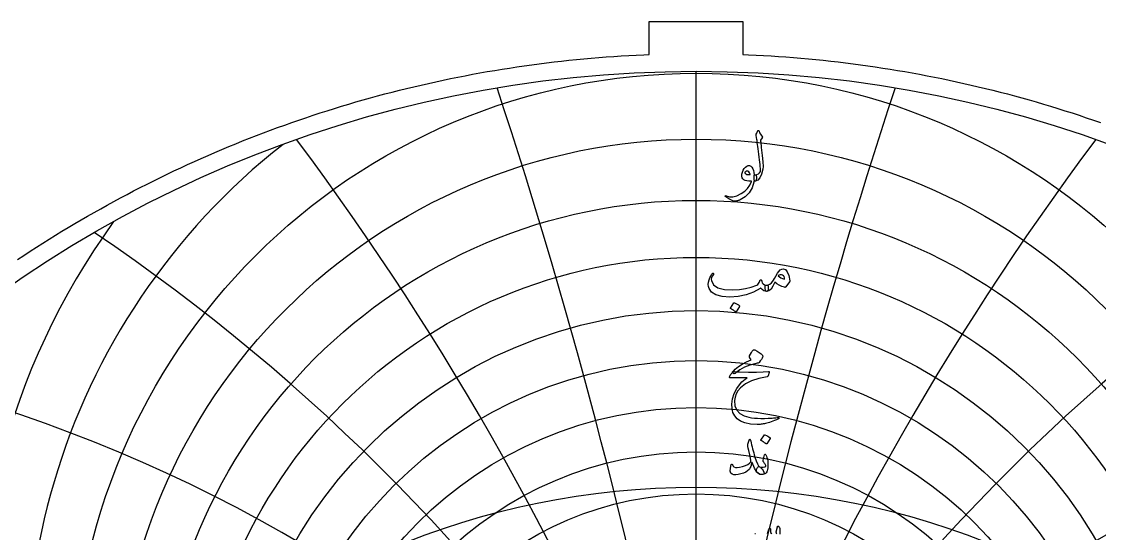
# Model space of a CAD drawing. Header units: millimetres. Extents: x -75 to 75, y -75 to 77.
# Drawn here: x -41.6 to 24.9, y 45.7 to 77.3 of the extents above; entities that cross this region are included whole.
import ezdxf

# ---------------------------------------------------------------- set-up
doc = ezdxf.new("R2010")
doc.units = ezdxf.units.MM
for name, color, linetype in [('CUT_OUTER', 1, 'Continuous'), ('ENGRAVE', 7, 'Continuous'), ('ENGRAVE_FINE', 8, 'Continuous'), ('TEXT', 5, 'Continuous')]:
    doc.layers.add(name, color=color, linetype=linetype)

msp = doc.modelspace()

# ---------------------------------------------------------------- linework, layer by layer
at = {"layer": 'CUT_OUTER'}
msp.add_lwpolyline([(-41.8553, 62.6408), (-41.4701, 62.8965), (-41.0834, 63.1498), (-40.6952, 63.4006), (-40.3054, 63.6492), (-39.9141, 63.8953), (-39.5213, 64.139), (-39.127, 64.3803), (-38.7312, 64.6191), (-38.334, 64.8556), (-37.9353, 65.0896), (-37.5352, 65.3211), (-37.1337, 65.5502), (-36.7308, 65.7768), (-36.3265, 66.0009), (-35.9209, 66.2226), (-35.5139, 66.4417), (-35.1055, 66.6584), (-34.6958, 66.8725), (-34.2849, 67.0842), (-33.8726, 67.2933), (-33.4591, 67.4999), (-33.0443, 67.7039), (-32.6282, 67.9054), (-32.2109, 68.1043), (-31.7924, 68.3007), (-31.3728, 68.4944), (-30.9519, 68.6857), (-30.5299, 68.8743), (-30.1067, 69.0603), (-29.6824, 69.2437), (-29.2569, 69.4246), (-28.8304, 69.6028), (-28.4028, 69.7784), (-27.9741, 69.9513), (-27.5444, 70.1217), (-27.1136, 70.2893), (-26.6818, 70.4544), (-26.249, 70.6168), (-25.8152, 70.7765), (-25.3804, 70.9336), (-24.9447, 71.088), (-24.5081, 71.2397), (-24.0705, 71.3887), (-23.632, 71.5351), (-23.1926, 71.6787), (-22.7524, 71.8197), (-22.3113, 71.9579), (-21.8693, 72.0935), (-21.4266, 72.2263), (-20.983, 72.3564), (-20.5386, 72.4838), (-20.0935, 72.6085), (-19.6476, 72.7304), (-19.2009, 72.8496), (-18.7536, 72.966), (-18.3055, 73.0797), (-17.8568, 73.1907), (-17.4073, 73.2989), (-16.9573, 73.4043), (-16.5065, 73.507), (-16.0552, 73.6069), (-15.6033, 73.704), (-15.1507, 73.7983), (-14.6976, 73.8899), (-14.244, 73.9787), (-13.7898, 74.0647), (-13.3351, 74.1479), (-12.8798, 74.2284), (-12.4241, 74.306), (-11.968, 74.3808), (-11.5114, 74.4529), (-11.0543, 74.5221), (-10.5968, 74.5885), (-10.139, 74.6521), (-9.6807, 74.7129), (-9.2221, 74.7709), (-8.7632, 74.8261), (-8.3039, 74.8785), (-7.8443, 74.928), (-7.3844, 74.9747), (-6.9242, 75.0186), (-6.4638, 75.0597), (-6.0031, 75.0979), (-5.5422, 75.1334), (-5.0811, 75.166), (-4.6198, 75.1957), (-4.1583, 75.2227), (-3.6966, 75.2468), (-3.2349, 75.268), (-2.8875, 75.2819), (-2.8875, 77.3175), (2.8875, 77.3175), (2.8875, 75.2819), (3.2349, 75.268), (3.6966, 75.2468), (4.1583, 75.2227), (4.6198, 75.1957), (5.0811, 75.166), (5.5422, 75.1334), (6.0031, 75.0979), (6.4638, 75.0597), (6.9242, 75.0186), (7.3844, 74.9747), (7.8443, 74.928), (8.3039, 74.8785), (8.7632, 74.8261), (9.2221, 74.7709), (9.6807, 74.7129), (10.139, 74.6521), (10.5968, 74.5885), (11.0543, 74.5221), (11.5114, 74.4529), (11.968, 74.3808), (12.4241, 74.306), (12.8798, 74.2284), (13.3351, 74.1479), (13.7898, 74.0647), (14.244, 73.9787), (14.6976, 73.8899), (15.1507, 73.7983), (15.6033, 73.704), (16.0552, 73.6069), (16.5065, 73.507), (16.9573, 73.4043), (17.4073, 73.2989), (17.8568, 73.1907), (18.3055, 73.0797), (18.7536, 72.966), (19.2009, 72.8496), (19.6476, 72.7304), (20.0935, 72.6085), (20.5386, 72.4838), (20.983, 72.3564), (21.4266, 72.2263), (21.8693, 72.0935), (22.3113, 71.9579), (22.7524, 71.8197), (23.1926, 71.6787), (23.632, 71.5351), (24.0705, 71.3887), (24.5081, 71.2397), (24.9447, 71.088)], dxfattribs=at)
at = {"layer": 'ENGRAVE'}
msp.add_lwpolyline([(0, -74.25), (0, 74.25)], dxfattribs=at)
for centre, radius in [((0, 0), 74.25), ((0, 35.6862), 38.4461), ((0, 30.0094), 26.3975), ((0, 0), 48.6033)]:
    msp.add_circle(centre, radius, dxfattribs=at)
msp.add_arc((0, 45.7687), 54.9963, 175.514661, 4.485339, dxfattribs=at)
at = {"layer": 'ENGRAVE_FINE'}
for centre, radius in [((0, 34.2882), 35.7731), ((0, 33.0372), 33.2493), ((0, 31.9163), 30.8557), ((0, 30.911), 28.5764), ((0, 29.2011), 24.307), ((0, 28.4774), 22.2943), ((0, 27.8309), 20.3501)]:
    msp.add_circle(centre, radius, dxfattribs=at)
for centre, radius, start, end in [((-342.9004, -35.9645), 348.1901, 3.304985, 18.276397), ((-342.9004, -35.9645), 348.1901, 3.304985, 18.276397), ((342.9004, -35.9645), 348.1901, 161.723603, 176.695015), ((342.9004, -35.9645), 348.1901, 161.723603, 176.695015), ((-166.1196, -35.9645), 176.7808, 6.655309, 36.843962), ((-166.1196, -35.9645), 176.7808, 6.655309, 36.843962), ((166.1196, -35.9645), 176.7808, 143.156038, 173.344691), ((166.1196, -35.9645), 176.7808, 143.156038, 173.344691), ((0, 37.2517), 41.2903, 128.110207, 51.889793), ((0, 39.0092), 44.3322, 144.142935, 35.857065), ((-104.7243, -35.9645), 120.9252, 10.098672, 56.012627), ((-104.7243, -35.9645), 120.9252, 10.098672, 56.012627), ((104.7243, -35.9645), 120.9252, 123.987373, 169.901328), ((104.7243, -35.9645), 120.9252, 123.987373, 169.901328), ((0, 40.9887), 47.6033, 156.326462, 23.673538), ((-72.0565, -35.9645), 94.0631, 13.687737, 76.118946), ((-72.0565, -35.9645), 94.0631, 13.687737, 76.118946), ((72.0565, -35.9645), 94.0631, 103.881054, 166.312263), ((72.0565, -35.9645), 94.0631, 103.881054, 166.312263), ((0, 43.2268), 51.1423, 166.542493, 13.457507)]:
    msp.add_arc(centre, radius, start, end, dxfattribs=at)
at = {"layer": 'TEXT'}
for points in [[(3.7105, 70.3644), (3.7401, 70.436), (3.7632, 70.4928), (3.7797, 70.5348), (3.7895, 70.562), (3.7972, 70.5793), (3.8071, 70.5916), (3.8192, 70.599), (3.8335, 70.6015), (3.8496, 70.5988), (3.8631, 70.5905), (3.8738, 70.5768), (3.8818, 70.5576), (3.9183, 70.4635), (3.9619, 70.3787), (4.0127, 70.3032), (4.0706, 70.237), (4.0868, 70.2159), (4.0914, 70.192), (4.0846, 70.1654), (4.0662, 70.136), (3.9696, 69.9999), (3.9762, 69.939), (3.9828, 69.8792), (3.9893, 69.8204), (3.9959, 69.7628), (4.0025, 69.7063), (4.0091, 69.6508), (4.0157, 69.5965), (4.0223, 69.5432), (4.0829, 69.0503), (4.12, 68.665), (4.1334, 68.3873), (4.1233, 68.2171), (4.0404, 67.9084), (3.9323, 67.6803), (3.7989, 67.5329), (3.6402, 67.4662), (3.6359, 67.4662), (3.6315, 67.4662), (3.6271, 67.4662), (3.6227, 67.4662), (3.5966, 67.4909), (3.5799, 67.5475), (3.5725, 67.6358), (3.5744, 67.7561), (3.5785, 67.8005), (3.5908, 67.8329), (3.6114, 67.8532), (3.6402, 67.8614), (3.7517, 67.8837), (3.8444, 67.924), (3.9185, 67.9825), (3.974, 68.059), (3.9703, 68.151), (3.9635, 68.2555), (3.9538, 68.3727), (3.941, 68.5025), (3.9255, 68.6444), (3.9076, 68.7978), (3.8871, 68.9628), (3.8642, 69.1393), (3.8431, 69.3127), (3.8236, 69.4686), (3.8057, 69.6069), (3.7895, 69.7277), (3.7755, 69.8309), (3.7643, 69.9165), (3.7558, 69.9846), (3.75, 70.035), (3.7061, 70.2853), (3.7047, 70.31), (3.705, 70.3314), (3.7069, 70.3496), (3.7105, 70.3644)], [(3.5524, 67.4179), (3.4495, 67.0565), (3.2769, 66.7538), (3.0345, 66.5098), (2.7225, 66.3245), (2.6789, 66.3057), (2.6358, 66.2889), (2.5932, 66.2739), (2.5512, 66.2609), (2.5101, 66.25), (2.47, 66.2417), (2.431, 66.2358), (2.3932, 66.2323), (2.2988, 66.2458), (2.1736, 66.2949), (2.0177, 66.3797), (1.8311, 66.5002), (1.8111, 66.5175), (1.7993, 66.5342), (1.7957, 66.5504), (1.8004, 66.5661), (1.8108, 66.5781), (1.8245, 66.5836), (1.8415, 66.5825), (1.8618, 66.5748), (2.0559, 66.512), (2.2735, 66.5123), (2.5147, 66.5757), (2.7796, 66.7022), (2.9958, 66.849), (3.1748, 67.0216), (3.3164, 67.2201), (3.4207, 67.4443), (3.4199, 67.4522), (3.4174, 67.4586), (3.4133, 67.4632), (3.4075, 67.4662), (3.2563, 67.475), (3.1276, 67.4926), (3.0214, 67.5189), (2.9377, 67.5541), (2.8729, 67.6084), (2.8323, 67.6836), (2.8158, 67.7797), (2.8235, 67.8966), (2.826, 67.9121), (2.829, 67.9279), (2.8326, 67.9439), (2.8367, 67.9602), (2.8413, 67.9771), (2.8465, 67.9948), (2.8523, 68.0133), (2.8586, 68.0327), (2.9102, 68.1581), (2.9728, 68.2621), (3.0463, 68.3447), (3.1309, 68.4059), (3.2173, 68.4394), (3.2966, 68.4389), (3.3688, 68.4043), (3.4339, 68.3357), (3.4907, 68.2402), (3.5338, 68.1293), (3.5631, 68.0031), (3.5788, 67.8614), (3.5874, 67.8616), (3.5958, 67.862), (3.6039, 67.8627), (3.6117, 67.8636), (3.6195, 67.8646), (3.6276, 67.8653), (3.636, 67.8657), (3.6446, 67.8658), (3.6743, 67.8595), (3.6973, 67.8406), (3.7138, 67.809), (3.7237, 67.7648), (3.7278, 67.7163), (3.727, 67.6671), (3.7212, 67.6175), (3.7105, 67.5672), (3.6965, 67.523), (3.6809, 67.4915), (3.6636, 67.4725), (3.6446, 67.4662), (3.5612, 67.4662), (3.5607, 67.4583), (3.559, 67.4476), (3.5563, 67.4341), (3.5524, 67.4179)], [(3.3416, 67.9097), (3.2955, 67.9902), (3.245, 68.047), (3.1902, 68.0802), (3.1309, 68.0898), (3.0955, 68.0804), (3.0639, 68.0656), (3.0362, 68.0453), (3.0123, 68.0195), (3.0046, 68.0058), (3.0035, 67.991), (3.009, 67.9751), (3.0211, 67.958), (3.0664, 67.9182), (3.132, 67.8911), (3.2179, 67.8765), (3.3241, 67.8746), (3.3351, 67.8768), (3.3416, 67.8834), (3.3438, 67.8944), (3.3416, 67.9097)], [(5.3747, 62.0636), (5.5122, 62.0147), (5.6261, 61.8769), (5.7164, 61.6502), (5.7831, 61.3346), (5.7856, 61.3118), (5.7842, 61.2918), (5.779, 61.2745), (5.7699, 61.26), (5.5284, 60.957), (5.5117, 60.9386), (5.4922, 60.9273), (5.47, 60.9232), (5.445, 60.9263), (5.2809, 60.9822), (5.1266, 61.0536), (4.9823, 61.1403), (4.8478, 61.2424), (4.7394, 60.9907), (4.6206, 60.811), (4.4913, 60.7031), (4.3516, 60.6672), (4.336, 60.6729), (4.3198, 60.6902), (4.303, 60.719), (4.2857, 60.7594), (4.2591, 60.8593), (4.2495, 60.9394), (4.2569, 60.9998), (4.2814, 61.0404), (4.2956, 61.05), (4.3121, 61.0569), (4.3308, 61.061), (4.3516, 61.0624), (4.4515, 61.0794), (4.5492, 61.126), (4.6447, 61.2023), (4.738, 61.3083), (4.7789, 61.3698), (4.8401, 61.4708), (4.9216, 61.6113), (5.0235, 61.7913), (5.103, 61.9104), (5.1881, 61.9955), (5.2787, 62.0465), (5.3747, 62.0636)], [(1.0012, 61.7825), (1.0168, 61.7995), (1.033, 61.8067), (1.0498, 61.8039), (1.067, 61.7913), (1.0802, 61.7748), (1.0846, 61.7562), (1.0802, 61.7353), (1.067, 61.7123), (1.0001, 61.6085), (0.9573, 61.5125), (0.9386, 61.4241), (0.9441, 61.3434), (1.0816, 61.0783), (1.3492, 60.8933), (1.7468, 60.7885), (2.2746, 60.7638), (2.6662, 60.7926), (3.042, 60.8527), (3.4018, 60.9441), (3.7456, 61.0668), (3.8063, 61.1027), (3.8565, 61.1579), (3.8963, 61.2323), (3.9257, 61.3258), (3.9355, 61.3525), (3.952, 61.3709), (3.9751, 61.381), (4.0047, 61.3829), (4.0258, 61.3739), (4.0409, 61.3555), (4.05, 61.3278), (4.053, 61.2907), (4.0736, 61.199), (4.131, 61.1304), (4.2251, 61.0849), (4.356, 61.0624), (4.4032, 61.0519), (4.435, 61.0251), (4.4515, 60.9817), (4.4526, 60.9219), (4.4367, 60.8104), (4.4153, 60.7308), (4.3884, 60.6831), (4.356, 60.6672), (4.2597, 60.6798), (4.1683, 60.7177), (4.0818, 60.7808), (4.0003, 60.8692), (3.9935, 60.8727), (3.9817, 60.8703), (3.9649, 60.8618), (3.9432, 60.8472), (3.5338, 60.6167), (3.087, 60.452), (2.6028, 60.3532), (2.0814, 60.3203), (1.5995, 60.3532), (1.2251, 60.452), (0.9584, 60.6167), (0.7992, 60.8472), (0.763, 60.9759), (0.7509, 61.1074), (0.763, 61.2416), (0.7992, 61.3785), (0.848, 61.5059), (0.898, 61.6157), (0.949, 61.7079), (1.0012, 61.7825)], [(5.0586, 61.6332), (5.1409, 61.5646), (5.2342, 61.5081), (5.3385, 61.4636), (5.4538, 61.4312), (5.4475, 61.5177), (5.4241, 61.5882), (5.3838, 61.6428), (5.3264, 61.6815), (5.2603, 61.7016), (5.1936, 61.7002), (5.1264, 61.6774), (5.0586, 61.6332)], [(2.3317, 59.9602), (2.3372, 59.9657), (2.3449, 59.969), (2.3547, 59.9701), (2.3668, 59.969), (2.4522, 59.9344), (2.5326, 59.8921), (2.6081, 59.8422), (2.6786, 59.7846), (2.6854, 59.7758), (2.6885, 59.767), (2.6876, 59.7582), (2.683, 59.7494), (2.4766, 59.4157), (2.4689, 59.4077), (2.459, 59.4058), (2.447, 59.4099), (2.4327, 59.4201), (2.4203, 59.4289), (2.4008, 59.442), (2.3742, 59.4596), (2.3405, 59.4816), (2.299, 59.5079), (2.2494, 59.5387), (2.1914, 59.5738), (2.1253, 59.6133), (2.1165, 59.6199), (2.1121, 59.6265), (2.1121, 59.6331), (2.1165, 59.6396)], [(3.7061, 56.2203), (3.3224, 56.1201), (2.9838, 55.9908), (2.6901, 55.8325), (2.4415, 55.645), (2.4033, 55.6162), (2.3679, 55.6), (2.3353, 55.5965), (2.3053, 55.6055), (2.2705, 55.647), (2.2757, 55.7054), (2.321, 55.7809), (2.4063, 55.8734), (2.6081, 56.0408), (2.84, 56.1917), (3.1021, 56.3262), (3.3943, 56.4442), (3.3109, 56.5672), (3.2953, 56.5979), (3.2879, 56.6286), (3.2887, 56.6594), (3.2977, 56.6901), (3.3567, 56.8073), (3.4108, 56.9042), (3.4599, 56.9808), (3.5041, 57.037), (3.5324, 57.0636), (3.5601, 57.0776), (3.5873, 57.079), (3.6139, 57.0678), (3.7684, 56.9805), (3.8982, 56.8987), (4.0033, 56.8224), (4.0838, 56.7516), (4.0994, 56.7288), (4.1068, 56.7), (4.106, 56.6652), (4.0969, 56.6243), (4.0687, 56.5603), (4.0234, 56.4826), (3.9611, 56.3913), (3.8818, 56.2861), (3.8609, 56.2705), (3.8247, 56.2543), (3.7731, 56.2376), (3.7061, 56.2203)], [(2.6698, 55.7109), (3.2332, 55.6911), (3.7204, 55.6889), (4.1312, 55.7043), (4.4658, 55.7373), (4.4761, 55.7385), (4.485, 55.7378), (4.4925, 55.7352), (4.4987, 55.7307), (4.5032, 55.7245), (4.5058, 55.7169), (4.5065, 55.708), (4.5053, 55.6977), (4.4967, 55.6577), (4.4883, 55.6209), (4.4802, 55.5874), (4.4724, 55.5572), (4.4648, 55.5303), (4.4575, 55.5067), (4.4505, 55.4864), (4.4438, 55.4694), (4.4296, 55.4422), (4.4131, 55.4222), (4.3944, 55.4093), (4.3736, 55.4035), (3.8664, 55.3116), (3.4251, 55.1675), (3.0496, 54.9713), (2.7401, 54.7229), (2.5836, 54.5442), (2.47, 54.3551), (2.3992, 54.1556), (2.3712, 53.9457), (2.3981, 53.6161), (2.5051, 53.3474), (2.6923, 53.1396), (2.9596, 52.9928), (3.0982, 52.9483), (3.2505, 52.9116), (3.4166, 52.8825), (3.5963, 52.8611), (3.7895, 52.8471), (3.9959, 52.8402), (4.2155, 52.8405), (4.4482, 52.8479), (4.531, 52.8526), (4.6123, 52.8578), (4.6923, 52.8635), (4.771, 52.8698), (4.8477, 52.8767), (4.9219, 52.8841), (4.9937, 52.8921), (5.063, 52.9006), (5.0841, 52.9017), (5.0992, 52.8962), (5.1083, 52.8841), (5.1113, 52.8655), (5.1096, 52.8438), (5.1047, 52.827), (5.0965, 52.8152), (5.0849, 52.8084), (4.9609, 52.7559), (4.8434, 52.7085), (4.7325, 52.6659), (4.6282, 52.6283), (4.5308, 52.5954), (4.4405, 52.5669), (4.3574, 52.5427), (4.2814, 52.5229), (4.2099, 52.5084), (4.1403, 52.4955), (4.0726, 52.4842), (4.0069, 52.4746), (3.9428, 52.4672), (3.8801, 52.4626), (3.8188, 52.4606), (3.7588, 52.4615), (3.3493, 52.4933), (3.0079, 52.5625), (2.7346, 52.6689), (2.5293, 52.8128), (2.3786, 52.9925), (2.2735, 53.2025), (2.214, 53.4426), (2.2, 53.7129), (2.243, 54.0483), (2.346, 54.3738), (2.5087, 54.6894), (2.7313, 54.9951), (2.8183, 55.0876), (2.9168, 55.1763), (3.0269, 55.2611), (3.1484, 55.342), (2.0858, 55.3508), (2.0603, 55.3618), (2.0496, 55.3816), (2.0537, 55.4101), (2.0726, 55.4474), (2.1083, 55.5018), (2.1407, 55.5506), (2.1698, 55.594), (2.1956, 55.6319), (2.2181, 55.664), (2.2373, 55.69), (2.2532, 55.7101), (2.2658, 55.7241), (2.2944, 55.7265), (2.3712, 55.7252), (2.4964, 55.72), (2.6698, 55.7109)], [(3.3658, 51.4421), (3.391, 51.327), (3.4185, 51.2099), (3.4481, 51.091), (3.48, 50.9701), (3.514, 50.8467), (3.5502, 50.7203), (3.5887, 50.5909), (3.6293, 50.4585), (3.7113, 50.2203), (3.7863, 50.0413), (3.854, 49.9217), (3.9147, 49.8613), (3.9677, 49.8253), (4.0212, 49.7746), (4.0752, 49.709), (4.1299, 49.6286), (4.1815, 49.5289), (4.1957, 49.454), (4.1727, 49.4038), (4.1123, 49.3783), (3.9172, 49.398), (3.7445, 49.5276), (3.5944, 49.7669), (3.4668, 50.116), (3.4641, 50.1217), (3.4602, 50.1259), (3.4553, 50.1283), (3.4492, 50.1292), (3.4448, 50.1283), (3.4404, 50.1259), (3.4361, 50.1217), (3.4317, 50.116), (3.4193, 50.0594), (3.4042, 49.9996), (3.3864, 49.9365), (3.3658, 49.8701), (3.3433, 49.8072), (3.3197, 49.7548), (3.295, 49.7128), (3.2692, 49.6813), (3.1764, 49.6003), (3.0606, 49.5287), (2.9217, 49.4664), (2.7598, 49.4134), (2.5952, 49.3742), (2.4524, 49.3574), (2.3317, 49.3632), (2.2329, 49.3914), (2.1484, 49.4623), (2.1099, 49.5869), (2.1176, 49.7652), (2.1714, 49.9974), (2.1766, 50.0051), (2.1835, 50.0106), (2.192, 50.0139), (2.2022, 50.015), (2.2142, 50.0136), (2.2241, 50.0095), (2.2318, 50.0026), (2.2373, 49.993), (2.2581, 49.9445), (2.2812, 49.9041), (2.3064, 49.872), (2.3339, 49.8481), (2.4195, 49.8163), (2.5359, 49.8086), (2.683, 49.8251), (2.8608, 49.8657), (3.0505, 49.9266), (3.1978, 49.9952), (3.303, 50.0715), (3.3658, 50.1555), (3.3762, 50.2406), (3.3592, 50.386), (3.3148, 50.5919), (3.2428, 50.8581), (3.2083, 50.9983), (3.188, 51.1117), (3.1819, 51.1981), (3.1902, 51.2577), (3.2736, 51.4948), (3.2826, 51.5198), (3.2922, 51.5376), (3.3024, 51.5483), (3.3131, 51.5519), (3.3263, 51.545), (3.3395, 51.5244), (3.3526, 51.4901), (3.3658, 51.4421)], [(4.2133, 51.8197), (4.2188, 51.8252), (4.2265, 51.8285), (4.2363, 51.8296), (4.2484, 51.8285), (4.3338, 51.7939), (4.4142, 51.7517), (4.4897, 51.7017), (4.5602, 51.6441), (4.567, 51.6353), (4.5701, 51.6265), (4.5692, 51.6178), (4.5646, 51.609), (4.3582, 51.2752), (4.3505, 51.2673), (4.3406, 51.2654), (4.3286, 51.2695), (4.3143, 51.2796), (4.3019, 51.2884), (4.2824, 51.3016), (4.2558, 51.3192), (4.2221, 51.3411), (4.1806, 51.3675), (4.131, 51.3982), (4.073, 51.4333), (4.0069, 51.4728), (3.9981, 51.4794), (3.9937, 51.486), (3.9937, 51.4926), (3.9981, 51.4992)], [(4.2528, 50.0238), (4.227, 50.0669), (4.2023, 50.1039), (4.1787, 50.1349), (4.1562, 50.1599), (4.14, 50.1813), (4.131, 50.206), (4.129, 50.234), (4.1342, 50.2653), (4.2265, 50.599), (4.2394, 50.6281), (4.2561, 50.6363), (4.2767, 50.6237), (4.3011, 50.5902), (4.3379, 50.5191), (4.3692, 50.4332), (4.395, 50.3325), (4.4153, 50.217), (4.4271, 50.1061), (4.4317, 49.9974), (4.4293, 49.8909), (4.4197, 49.7866), (4.404, 49.6958), (4.3834, 49.6165), (4.3579, 49.5487), (4.3275, 49.4924), (4.2899, 49.4507), (4.2385, 49.4178), (4.1735, 49.3936), (4.0947, 49.3783), (4.014, 49.3753), (3.9388, 49.3882), (3.8691, 49.417), (3.8049, 49.4617), (3.7552, 49.5185), (3.7292, 49.5836), (3.7267, 49.6568), (3.7478, 49.7383), (3.7816, 49.805), (3.8214, 49.847), (3.8672, 49.8643), (3.9191, 49.8569), (4.0387, 49.8281), (4.143, 49.8251), (4.232, 49.8479), (4.3055, 49.8964), (4.3071, 49.9093), (4.2989, 49.9349), (4.2808, 49.973), (4.2528, 50.0238)]]:
    msp.add_lwpolyline(points, close=True, dxfattribs=at)
for points in [[(4.412, 45.741), (4.4523, 45.8585), (4.4921, 46.0089), (4.496, 46.0232), (4.5031, 46.0352), (4.5135, 46.0451), (4.5273, 46.0528), (4.5402, 46.0577), (4.5525, 46.0594), (4.5643, 46.0577), (4.5756, 46.0528), (4.5923, 46.0254), (4.5986, 45.9738), (4.5945, 45.898), (4.5799, 45.7981), (4.6686, 45.7438)], [(4.9694, 45.7248), (4.9653, 45.7509), (4.9584, 45.7709), (4.9488, 45.7849), (4.9378, 45.7981), (4.9312, 45.8113), (4.929, 45.8245), (4.9312, 45.8376), (5.0103, 46.1538), (5.018, 46.173), (5.0278, 46.1867), (5.0399, 46.195), (5.0542, 46.1977), (5.0726, 46.1955), (5.0882, 46.1889), (5.1011, 46.178), (5.1113, 46.1626), (5.1362, 46.1077), (5.1541, 46.0396), (5.1648, 45.9584), (5.1684, 45.864), (5.1588, 45.7097)], [(3.6315, 45.7366), (3.6405, 45.7468), (3.6501, 45.7509), (3.6603, 45.749), (3.671, 45.741)]]:
    msp.add_lwpolyline(points, dxfattribs=at)

doc.saveas('drawing.dxf')
